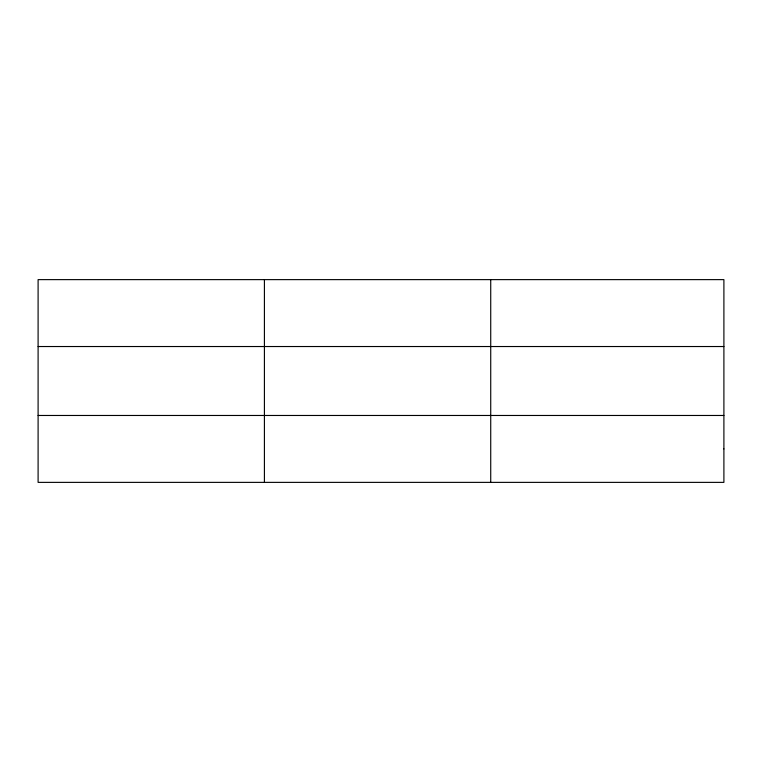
<?xml version="1.0" encoding="UTF-8"?>
<svg xmlns="http://www.w3.org/2000/svg" width="762" height="762" viewBox="0 0 762 762"><rect width="100%" height="100%" fill="white"/><g stroke="black" fill="none" stroke-linecap="round" stroke-linejoin="round"><path stroke-width="1.14" d="M264.414 482.375L264.414 279.625M490.728 482.375L490.728 279.625M38.1 346.529L723.9 346.529M38.1 415.471L723.9 415.471M723.9 448.923L723.9 482.375L38.1 482.375L38.1 279.625L723.9 279.625L723.9 448.923"/></g></svg>
